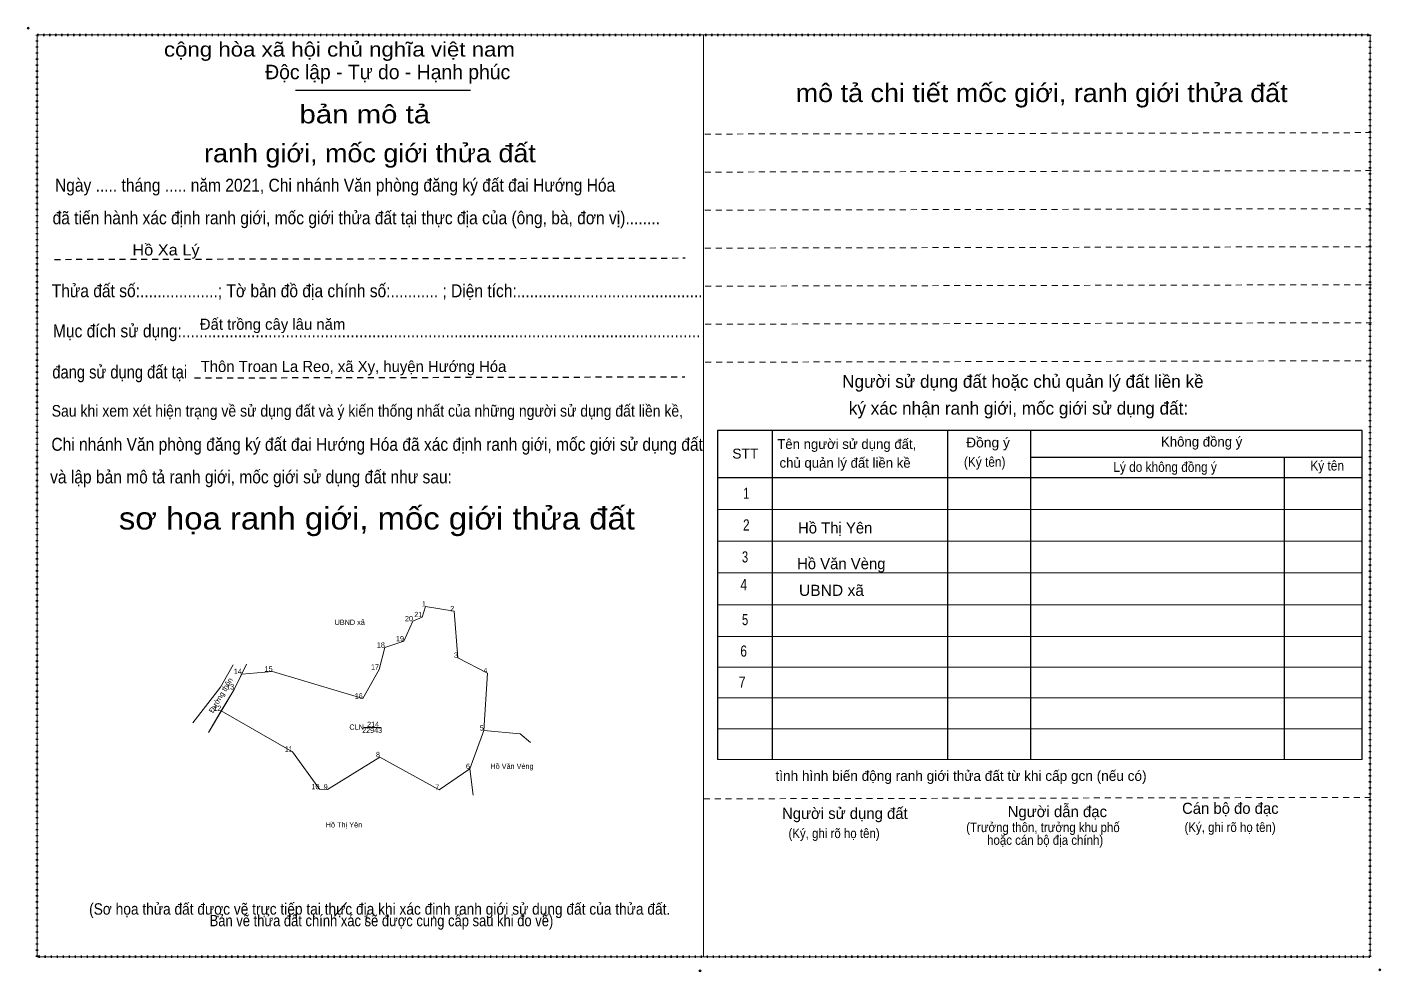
# Model space of a CAD drawing. Header units: metres. Extents: x 552190 to 554841, y 1817141 to 1819497.
# Drawn here: x 552190 to 553472, y 1818047 to 1818942 of the extents above; entities that cross this region are included whole.
import ezdxf
from ezdxf.enums import TextEntityAlignment as Align

# ---------------------------------------------------------------- set-up
doc = ezdxf.new("R2010")
doc.units = ezdxf.units.M
doc.header["$LTSCALE"] = 3.8
doc.header["$PDMODE"] = 32
doc.header["$PDSIZE"] = 1.9
doc.linetypes.add('DOTTED', pattern=[1.5, 0.3, -1.2])
doc.linetypes.add('SHORT_DASHED', pattern=[2.7, 1.5, -1.2])
for name, color, linetype, lineweight in [('1', 7, 'SHORT_DASHED', 13), ('10', 7, 'Continuous', 13), ('2', 7, 'Continuous', 13), ('63', 7, 'Continuous', 13)]:
    doc.layers.add(name, color=color, linetype=linetype, lineweight=lineweight)
doc.layers.add('16', color=7, linetype='Continuous')

msp = doc.modelspace()

# ---------------------------------------------------------------- linework, layer by layer
at = {"layer": '1'}
for p, q in [((552831.77, 1818840.22), (553462.91, 1818841.6)), ((552831.83, 1818804.22), (553462.97, 1818805.6)), ((552831.95, 1818768.22), (553463.09, 1818769.6)), ((552832.01, 1818732.22), (553463.15, 1818733.6)), ((552832.07, 1818696.22), (553463.21, 1818697.6)), ((552832.19, 1818660.22), (553463.33, 1818661.6)), ((552832.25, 1818624.22), (553463.39, 1818625.6)), ((552830.99, 1818210.82), (553462.13, 1818212.2))]:
    msp.add_line(p, q, dxfattribs=at)
at = {"layer": '1', "lineweight": 25}
for p, q in [((552216.05, 1818721.6), (552813.35, 1818722.92)), ((552348.71, 1818609.4), (552812.87, 1818610.42))]:
    msp.add_line(p, q, dxfattribs=at)
at = {"layer": '1', "linetype": 'DOTTED', "lineweight": 53}
msp.add_lwpolyline([(552199.61, 1818934.3), (553461.83, 1818934.3), (553461.83, 1818061.36), (552199.61, 1818061.36)], close=True, dxfattribs=at)
at = {"layer": '1', "linetype": 'Continuous'}
msp.add_lwpolyline([(552567.5, 1818392.95), (552594.54, 1818388.49), (552598.11, 1818344.33), (552625.95, 1818329.83), (552622.49, 1818275.45), (552609.44, 1818239.12), (552580.26, 1818219.36), (552524.22, 1818250.3), (552474.66, 1818219.68), (552466.95, 1818219.91), (552441.55, 1818255.43), (552373.97, 1818294.05), (552386.13, 1818314.36), (552393.31, 1818328.91), (552422.54, 1818331.34), (552507.97, 1818305.67), (552523.34, 1818333.23), (552528.93, 1818354.01), (552546.99, 1818359.97), (552555.48, 1818378.96), (552564.18, 1818382.83)], close=True, dxfattribs=at)
at = {"layer": '10'}
msp.add_line((552657.08, 1818272.52), (552666.7, 1818264.3), dxfattribs=at)
for points in [[(552507.97, 1818305.67), (552523.34, 1818333.23), (552528.93, 1818354.01), (552546.99, 1818359.97), (552555.48, 1818378.96), (552564.18, 1818382.83), (552567.5, 1818392.95), (552594.54, 1818388.49), (552598.11, 1818344.33), (552625.95, 1818329.83), (552622.49, 1818275.45)], [(552346.96, 1818282.89), (552373.13, 1818316.4), (552385.19, 1818337.8)], [(552507.97, 1818305.67), (552422.54, 1818331.34), (552393.31, 1818328.91)], [(552361.82, 1818273.74), (552373.97, 1818294.05), (552386.13, 1818314.36), (552393.31, 1818328.91)], [(552609.44, 1818239.12), (552580.26, 1818219.36), (552524.22, 1818250.3), (552474.66, 1818219.68), (552466.95, 1818219.91), (552441.55, 1818255.43), (552373.97, 1818294.05)], [(552612.35, 1818214.16), (552609.44, 1818239.12), (552622.49, 1818275.45), (552657.08, 1818272.52)]]:
    msp.add_lwpolyline(points, dxfattribs=at)
at = {"layer": '2', "lineweight": 25}
for p, q in [((552444.17, 1818881.91), (552610.09, 1818881.91)), ((552895.63, 1818559.57), (552895.63, 1818248.12)), ((553061.69, 1818559.57), (553061.69, 1818248.12)), ((553140.26, 1818559.57), (553140.26, 1818248.12)), ((553140.26, 1818534.43), (553454.44, 1818534.43)), ((553380.69, 1818534.43), (553380.69, 1818248.12)), ((552843.99, 1818515.02), (553454.44, 1818515.02))]:
    msp.add_line(p, q, dxfattribs=at)
at = {"layer": '2'}
for p, q in [((552843.99, 1818484.92), (553454.44, 1818484.92)), ((552843.99, 1818454.82), (553454.44, 1818454.82)), ((552843.99, 1818424.72), (553454.44, 1818424.72)), ((552843.99, 1818394.62), (553454.44, 1818394.62)), ((552843.99, 1818364.52), (553454.44, 1818364.52)), ((552843.99, 1818335.42), (553454.44, 1818335.42)), ((552843.99, 1818306.32), (553454.44, 1818306.32)), ((552843.99, 1818277.22), (553454.44, 1818277.22)), ((552843.99, 1818248.12), (553454.44, 1818248.12))]:
    msp.add_line(p, q, dxfattribs=at)
for points in [[(552199.62, 1818061.37), (552199.6, 1818061.37), (552199.6, 1818934.29), (552830.72, 1818934.29), (552830.72, 1818934.27)], [(552830.72, 1818934.27), (552830.72, 1818061.37), (552199.62, 1818061.37)], [(552830.73, 1818934.28), (553461.85, 1818934.28), (553461.85, 1818061.35)], [(553461.84, 1818061.35), (552830.73, 1818061.35), (552830.73, 1818934.27)], [(552830.74, 1818934.28), (553461.86, 1818934.28), (553461.86, 1818061.35), (553461.84, 1818061.35)], [(553461.84, 1818061.35), (552830.74, 1818061.35), (552830.74, 1818934.27)]]:
    msp.add_lwpolyline(points, dxfattribs=at)
at = {"layer": '2', "lineweight": 25}
msp.add_lwpolyline([(553454.44, 1818248.12), (553454.44, 1818559.57), (552843.99, 1818559.57), (552843.99, 1818248.12)], dxfattribs=at)
at = {"layer": '2'}
for p in [(552190.99, 1818940.58), (553471.23, 1818048.96), (552827.33, 1818047.89)]:
    msp.add_point(p, dxfattribs=at)
at = {"layer": '63'}
for p, q in [((552509.09, 1818278.3), (552525.32, 1818278.3)), ((552481.15, 1818099.8), (552492.7, 1818112.56)), ((552512.17, 1818102), (552510.65, 1818091.6))]:
    msp.add_line(p, q, dxfattribs=at)
for points in [[(552346.96, 1818282.89), (552373.13, 1818316.4), (552385.19, 1818337.8)], [(552397.99, 1818338.38), (552386.13, 1818314.36), (552361.82, 1818273.74)]]:
    msp.add_lwpolyline(points, dxfattribs=at)

# ---------------------------------------------------------------- texts
at = {"layer": '1'}
for s, height, width, p in [('CLN', 5, 0.95, (552502.185, 1818276.23)), ('214', 5, 0.85, (552517.715, 1818278.88)), ('22943', 5, 0.85, (552516.805, 1818273.17)), ('(Sơ họa thửa đất được vẽ trực tiếp tại thực địa khi xác định ranh giới sử dụng đất của thửa đất.', 10.8, 0.9, (552523.97, 1818101.14)), (' Bản vẽ thửa đất chính xác sẽ được cung cấp sau khi đo vẽ)', 10.8, 0.85, (552523.94, 1818090.16))]:
    msp.add_text(s, height=height, dxfattribs=dict(at, width=width)).set_placement(p, align=Align.CENTER)
at = {"layer": '16'}
for s, height, width, p in [('Ngày ..... tháng ..... năm 2021, Chi nhánh Văn phòng đăng ký đất đai Hướng Hóa', 12.24, 0.9, (552216.47, 1818785.74)), (' đã tiến hành xác định ranh giới, mốc giới thửa đất tại thực địa của (ông, bà, đơn vị)........', 12.24, 0.9, (552210.11, 1818754.78)), ('Thửa đất số:..................; Tờ bản đồ địa chính số:........... ; Diện tích:...........................................', 12.24, 0.9, (552213.41, 1818685.72)), ('Mục đích sử dụng:........................................................................................................................', 12.24, 0.9, (552214.55, 1818647.74)), ('đang sử dụng đất tại', 12.24, 0.85, (552213.95, 1818608.86)), ('Sau khi xem xét hiện trạng về sử dụng đất và ý kiến thống nhất của những người sử dụng đất liền kề,', 11.02, 0.9, (552213.35, 1818572.68)), ('Chi nhánh Văn phòng đăng ký đất đai Hướng Hóa đã xác định ranh giới, mốc giới sử dụng đất', 12.24, 0.9, (552213.05, 1818540.34)), (' và lập bản mô tả ranh giới, mốc giới sử dụng đất như sau:', 12.24, 0.9, (552207.77, 1818509.5))]:
    msp.add_text(s, height=height, dxfattribs=dict(at, width=width)).set_placement(p)
at = {"layer": '2'}
for s, height, width, p in [('cộng hòa xã hội chủ nghĩa việt nam', 13.69, 1.15, (552319.67, 1818913.6)), ('Hồ Xa Lý', 10.53, 1.1, (552289.71, 1818725.34)), ('Đồng ý', 9.331, 1.05, (553079.33, 1818543.52)), ('STT', 9.331, 1.05, (552857.87, 1818533.02)), ('(Ký tên)', 9.331, 0.9, (553077.29, 1818525.22)), ('Lý do không đồng ý', 9.331, 0.9, (553218.77, 1818520.42)), ('Ký tên', 9.331, 0.9, (553405.37, 1818521.68)), ('UBND xã', 10.53, 1.05, (552921.03, 1818402.98)), ('(Ký, ghi rõ họ tên)', 9.03, 0.9, (552911.09, 1818173.68)), ('(Ký, ghi rõ họ tên)', 9.03, 0.9, (553286.15, 1818179.44))]:
    msp.add_text(s, height=height, dxfattribs=dict(at, width=width)).set_placement(p)
for s, height, p in [('Độc lập - Tự do - Hạnh phúc', 13.69, (552415.55, 1818892.18)), ('Đất trồng cây lâu năm', 10.53, (552353.63, 1818654.94)), ('Thôn Troan La Reo, xã Xy, huyện Hướng Hóa', 10.53, (552354.43, 1818614.96)), ('Người sử dụng đất hoặc chủ quản lý đất liền kề ', 12.12, (552961.97, 1818599.98)), ('ký xác nhận ranh giới, mốc giới sử dụng đất:', 12.12, (552968.27, 1818574.6)), ('Tên người sử dụng đất,', 9.331, (552900.47, 1818542.08)), ('Không đồng ý', 9.331, (553263.89, 1818544.3)), ('chủ quản lý đất liền kề', 9.331, (552902.63, 1818524.32)), ('Hồ Thị Yên', 10.53, (552920.13, 1818462.09)), ('Hồ Văn Vèng', 10.53, (552919.23, 1818428.25)), ('tình hình biến động ranh giới thửa đất từ khi cấp gcn (nếu có)', 9.631, (552898.79, 1818227.8)), ('Người sử dụng đất', 10.54, (552905.03, 1818191.8)), ('Người dẫn đạc', 10.56, (553118.69, 1818193.48)), ('Cán bộ đo đạc', 10.51, (553283.87, 1818196.6))]:
    msp.add_text(s, height=height, dxfattribs=at).set_placement(p)
for s, height, width, p in [('mô tả chi tiết mốc giới, ranh giới thửa đất', 17.34, 1.1, (553150.875, 1818870.52)), ('bản mô tả', 17.34, 1.2, (552509.86, 1818850.36)), ('ranh giới, mốc giới thửa đất', 17.34, 1.1, (552514.735, 1818813.52)), ('1', 10.54, 0.7, (552871.1, 1818494.92)), ('sơ họa ranh giới, mốc giới thửa đất', 21.16, 1.1, (552521.335, 1818465.82)), ('2', 10.54, 0.8, (552871.175, 1818464.86)), ('3', 10.54, 0.75, (552869.96, 1818434.62)), ('4', 10.54, 0.8, (552868.805, 1818408.34)), ('5', 10.54, 0.75, (552870.04, 1818375.28)), ('6', 10.54, 0.8, (552868.655, 1818345.46)), ('7', 10.56, 0.8, (552867.24, 1818316)), ('(Trưởng thôn, trưởng khu phố', 9.03, 0.9, (553152.115, 1818179.32)), ('hoặc cán bộ địa chính)', 9.03, 0.9, (553154.17, 1818167.26))]:
    msp.add_text(s, height=height, dxfattribs=dict(at, width=width)).set_placement(p, align=Align.CENTER)
at = {"layer": '63'}
for s, width, p in [(' 1', 0.75, (552567.5, 1818392.95)), (' 20', 0.85, (552555.48, 1818378.96)), (' 21', 0.8, (552564.18, 1818382.83)), (' 2', 0.85, (552594.54, 1818388.49)), (' 18', 0.85, (552528.93, 1818354.01)), (' 19', 0.85, (552546.99, 1818359.97)), (' 3', 0.8, (552598.11, 1818344.33)), (' 14', 0.85, (552393.31, 1818328.91)), (' 15', 0.85, (552422.54, 1818331.34)), (' 17', 0.85, (552523.34, 1818333.23)), (' 4', 0.85, (552625.95, 1818329.83)), (' 13', 0.85, (552386.13, 1818314.36)), (' 16', 0.85, (552507.97, 1818305.67)), (' 12', 0.85, (552373.97, 1818294.05)), (' 5', 0.8, (552622.49, 1818275.45)), (' 11', 0.8, (552441.55, 1818255.43)), (' 8', 0.8, (552524.22, 1818250.3)), (' 6', 0.85, (552609.44, 1818239.12)), (' 10', 0.85, (552466.95, 1818219.91)), (' 9', 0.85, (552474.66, 1818219.68)), (' 7', 0.8, (552580.26, 1818219.36))]:
    msp.add_text(s, height=5, dxfattribs=dict(at, width=width)).set_placement(p, align=Align.RIGHT)
for s, width, p in [('UBND xã', 0.9, (552495.57, 1818375.47)), ('Hồ Văn Vèng', 0.9, (552649.27, 1818239.21)), ('Hồ Thị Yên', 0.95, (552490.165, 1818183.72))]:
    msp.add_text(s, height=5, dxfattribs=dict(at, width=width)).set_placement(p, align=Align.CENTER)
msp.add_text('Đường thôn', height=5, rotation=59.09, dxfattribs=at).set_placement((552375.618, 1818307.571), align=Align.CENTER)

doc.saveas('drawing.dxf')
